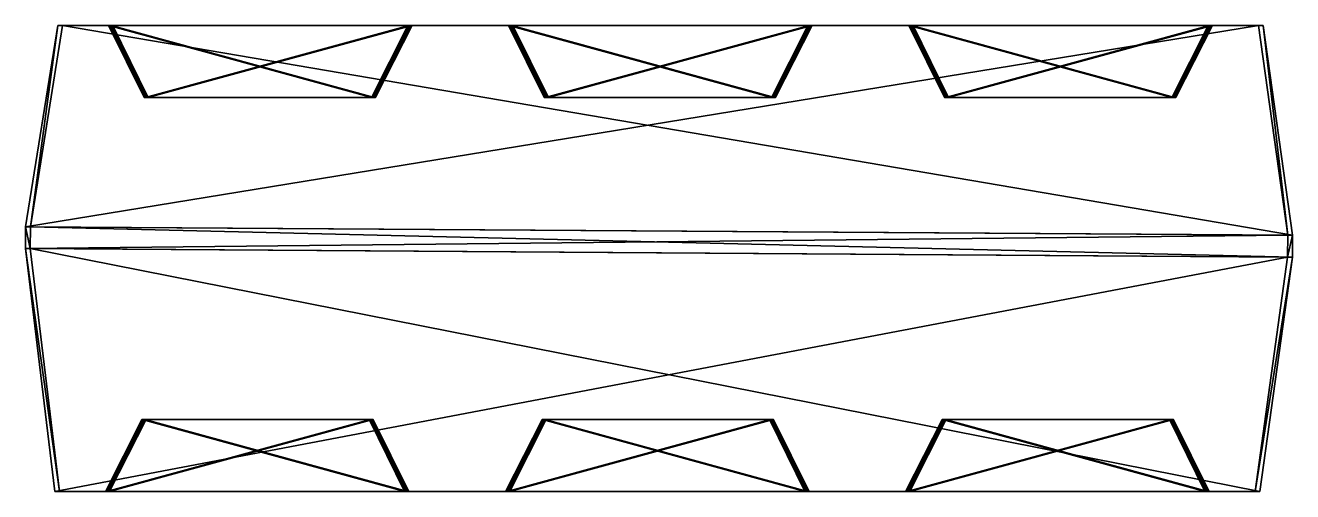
# Model space of a CAD drawing. Extents: x -83 to 84, y 0 to 61.
import ezdxf

# ---------------------------------------------------------------- set-up
doc = ezdxf.new("R2010")
doc.units = 0
doc.layers.add('waffle', color=250, linetype='CONTINUOUS')

msp = doc.modelspace()

# ---------------------------------------------------------------- meshes
at = {"layer": 'waffle'}
mesh = msp.add_polyface(dxfattribs=at)
corners = [(-33.089877, 61.357536, 72.335219), (-79.20919, 61.357536, 78.799871), (-72.538137, 61.357536, 72.180716), (-72.125027, 61.357536, -33.298341), (-72.177079, 61.357536, -20.00798), (-78.589526, 61.357536, -79.418715), (-72.331582, 61.357536, 19.441188), (-72.383634, 61.357536, 32.731549), (-82.841601, 31.991908, -84.012755), (-82.822131, 34.861997, -84.012717), (-83.477652, 34.864221, 83.361297), (-67.424255, 51.883932, -38.026434), (-67.306932, 51.883932, -67.982487), (-37.351569, 51.883932, -67.865164), (-37.882001, 51.883932, 67.569946), (-67.837364, 51.883932, 67.452623), (-67.720041, 51.883932, 37.496571), (-37.675447, 51.883932, 14.830417), (-67.63081, 51.883932, 14.713094), (-67.513487, 51.883932, -15.242958), (-32.935374, 61.357536, 32.886052), (-37.764678, 51.883932, 37.613894), (-32.728819, 61.357536, -19.853477), (-37.558124, 51.883932, -15.125635), (-71.970525, 61.357536, -72.747508), (-32.522265, 61.357536, -72.593005), (-32.883322, 61.357536, 19.595691), (-32.676768, 61.357536, -33.143838), (-37.468892, 51.883932, -37.909111), (-83.497122, 31.994131, 83.361259)]
mesh.append_faces([[corners[k] for k in face] for face in [(0, 1, 2), (3, 4, 5), (4, 6, 1), (6, 7, 1), (7, 2, 1), (8, 9, 10), (11, 12, 13), (14, 15, 16), (17, 18, 19), (20, 21, 16), (6, 18, 17), (4, 19, 18), (22, 23, 19), (3, 5, 24), (9, 5, 1), (24, 5, 25), (7, 6, 26), (3, 27, 22), (3, 11, 28), (24, 12, 11), (25, 13, 12), (2, 15, 14), (7, 16, 15), (4, 1, 5), (8, 10, 29), (11, 13, 28), (14, 16, 21), (17, 19, 23), (20, 16, 7), (6, 17, 26), (4, 18, 6), (22, 19, 4), (9, 1, 10), (7, 26, 20), (3, 22, 4), (3, 28, 27), (24, 11, 3), (25, 12, 24), (2, 14, 0), (7, 15, 2)]])
mesh = msp.add_polyface(dxfattribs=at)
corners = [(-79.20919, 61.357536, 78.799871), (-19.799821, 61.357536, 72.387271), (19.648438, 61.357536, 72.541774), (-19.593267, 61.357536, 19.647742), (-14.892495, 51.883932, 14.919649), (15.062868, 51.883932, 15.036972), (-19.438764, 61.357536, -19.801425), (-14.775172, 51.883932, -15.036403), (-19.386712, 61.357536, -33.091786), (-14.68594, 51.883932, -37.81988), (15.269423, 51.883932, -37.702557), (-19.232209, 61.357536, -72.540954), (-14.568617, 51.883932, -67.775932), (-83.477652, 34.864221, 83.361297), (79.005755, 61.357536, 79.419535), (14.856314, 51.883932, 67.776501), (-15.099049, 51.883932, 67.659178), (-14.981726, 51.883932, 37.703125), (-78.589526, 61.357536, -79.418715), (79.625419, 61.357536, -78.799051), (-32.522265, 61.357536, -72.593005), (-33.089877, 61.357536, 72.335219), (-19.645319, 61.357536, 32.938104), (-32.883322, 61.357536, 19.595691), (-37.675447, 51.883932, 14.830417), (-37.558124, 51.883932, -15.125635), (-32.935374, 61.357536, 32.886052), (-32.676768, 61.357536, -33.143838), (-32.728819, 61.357536, -19.853477), (19.854993, 61.357536, 19.802245), (20.061548, 61.357536, -32.937283), (-37.468892, 51.883932, -37.909111), (-37.351569, 51.883932, -67.865164), (-37.882001, 51.883932, 67.569946), (-37.764678, 51.883932, 37.613894), (19.802941, 61.357536, 33.092606), (20.009496, 61.357536, -19.646922), (20.21605, 61.357536, -72.386451), (83.526766, 33.733516, -83.361196), (-82.822131, 34.861997, -84.012717), (82.871245, 33.73574, 84.012818), (-83.497122, 31.994131, 83.361259)]
mesh.append_faces([[corners[k] for k in face] for face in [(0, 1, 2), (3, 4, 5), (6, 7, 4), (8, 9, 10), (11, 12, 9), (13, 0, 14), (15, 16, 17), (11, 18, 19), (5, 4, 7), (18, 11, 20), (10, 9, 12), (21, 1, 0), (1, 16, 15), (22, 17, 16), (23, 24, 25), (1, 21, 26), (22, 26, 23), (20, 11, 8), (27, 8, 6), (3, 23, 28), (22, 3, 29), (6, 8, 30), (27, 31, 32), (21, 33, 34), (35, 17, 22), (6, 4, 3), (36, 7, 6), (11, 9, 8), (37, 12, 11), (38, 18, 39), (40, 41, 13), (22, 16, 1), (23, 25, 28), (1, 26, 22), (22, 23, 3), (20, 8, 27), (27, 6, 28), (3, 28, 6), (27, 32, 20), (21, 34, 26)]])
mesh = msp.add_polyface(dxfattribs=at)
corners = [(19.648438, 61.357536, 72.541774), (32.938494, 61.357536, 72.593826), (79.005755, 61.357536, 79.419535), (19.802941, 61.357536, 33.092606), (14.973637, 51.883932, 37.820448), (-14.981726, 51.883932, 37.703125), (19.854993, 61.357536, 19.802245), (15.062868, 51.883932, 15.036972), (15.180191, 51.883932, -14.91908), (20.009496, 61.357536, -19.646922), (-14.775172, 51.883932, -15.036403), (20.061548, 61.357536, -32.937283), (15.269423, 51.883932, -37.702557), (15.386746, 51.883932, -67.658609), (83.507296, 30.863426, -83.361234), (83.526766, 33.733516, -83.361196), (-82.822131, 34.861997, -84.012717), (20.21605, 61.357536, -72.386451), (-14.568617, 51.883932, -67.775932), (79.625419, 61.357536, -78.799051), (-78.589526, 61.357536, -79.418715), (33.506106, 61.357536, -72.334399), (38.169698, 51.883932, -67.569377), (38.052375, 51.883932, -37.613325), (82.871245, 33.73574, 84.012818), (82.851775, 30.865649, 84.01278), (-83.497122, 31.994131, 83.361259), (14.856314, 51.883932, 67.776501), (33.092997, 61.357536, 33.144658), (33.299551, 61.357536, -19.59487), (33.145048, 61.357536, 19.854297), (33.351603, 61.357536, -32.885232), (37.756589, 51.883932, 37.90968), (37.639266, 51.883932, 67.865732), (37.963144, 51.883932, -14.829849), (37.845821, 51.883932, 15.126204), (-79.20919, 61.357536, 78.799871), (-19.593267, 61.357536, 19.647742), (-19.386712, 61.357536, -33.091786), (-83.477652, 34.864221, 83.361297), (-19.232209, 61.357536, -72.540954), (-19.799821, 61.357536, 72.387271), (-19.645319, 61.357536, 32.938104), (-19.438764, 61.357536, -19.801425)]
mesh.append_faces([[corners[k] for k in face] for face in [(0, 1, 2), (3, 4, 5), (6, 7, 8), (9, 8, 10), (11, 12, 13), (14, 15, 16), (17, 13, 18), (15, 19, 20), (21, 22, 23), (24, 25, 26), (0, 27, 4), (28, 3, 6), (3, 28, 1), (29, 30, 6), (29, 9, 11), (17, 21, 31), (28, 32, 33), (29, 34, 35), (36, 0, 2), (6, 8, 9), (37, 7, 6), (11, 13, 17), (38, 12, 11), (39, 2, 24), (27, 5, 4), (40, 19, 17), (7, 10, 8), (12, 18, 13), (21, 23, 31), (0, 4, 3), (41, 27, 0), (28, 6, 30), (3, 1, 0), (29, 6, 9), (29, 11, 31), (17, 31, 11), (42, 6, 3), (43, 11, 9), (28, 33, 1), (29, 35, 30)]])
mesh = msp.add_polyface(dxfattribs=at)
corners = [(72.747811, 61.357536, -19.440368), (72.799863, 61.357536, -32.730729), (79.625419, 61.357536, -78.799051), (32.938494, 61.357536, 72.593826), (72.386753, 61.357536, 72.748329), (79.005755, 61.357536, 79.419535), (72.954366, 61.357536, -72.179896), (83.526766, 33.733516, -83.361196), (82.871245, 33.73574, 84.012818), (37.756589, 51.883932, 37.90968), (67.711952, 51.883932, 38.027003), (67.594629, 51.883932, 67.983055), (82.851775, 30.865649, 84.01278), (67.918507, 51.883932, -14.712526), (67.801184, 51.883932, 15.243527), (37.845821, 51.883932, 15.126204), (38.169698, 51.883932, -67.569377), (68.125061, 51.883932, -67.452054), (68.007738, 51.883932, -37.496002), (33.506106, 61.357536, -72.334399), (20.21605, 61.357536, -72.386451), (72.541256, 61.357536, 33.299161), (72.593308, 61.357536, 20.0088), (33.351603, 61.357536, -32.885232), (38.052375, 51.883932, -37.613325), (33.092997, 61.357536, 33.144658), (33.145048, 61.357536, 19.854297), (33.299551, 61.357536, -19.59487), (37.639266, 51.883932, 67.865732), (37.963144, 51.883932, -14.829849)]
mesh.append_faces([[corners[k] for k in face] for face in [(0, 1, 2), (3, 4, 5), (1, 6, 2), (2, 7, 8), (9, 10, 11), (12, 8, 7), (13, 14, 15), (16, 17, 18), (2, 6, 19), (2, 19, 20), (5, 21, 22), (5, 22, 0), (5, 4, 21), (6, 17, 16), (1, 18, 17), (23, 24, 18), (21, 25, 26), (1, 0, 27), (21, 10, 9), (4, 11, 10), (3, 28, 11), (0, 13, 29), (22, 14, 13), (26, 15, 14), (2, 8, 5), (9, 11, 28), (13, 15, 29), (16, 18, 24), (5, 0, 2), (6, 16, 19), (1, 17, 6), (23, 18, 1), (21, 26, 22), (1, 27, 23), (21, 9, 25), (4, 10, 21), (3, 11, 4), (0, 29, 27), (22, 13, 0), (26, 14, 22)]])
mesh = msp.add_polyface(dxfattribs=at)
corners = [(-20.061551, 0, 32.937289), (-15.269426, 9.473604, 37.702562), (14.685937, 9.473604, 37.819885), (-20.0095, 0, 19.646927), (-15.180195, 9.473604, 14.919086), (-15.062872, 9.473604, -15.036967), (-19.854997, 0, -19.80224), (14.892491, 9.473604, -14.919644), (-19.802945, 0, -33.092601), (-14.97364, 9.473604, -37.820443), (-14.856317, 9.473604, -67.776495), (-19.648442, 0, -72.541769), (15.099046, 9.473604, -67.659172), (-33.093001, 0, -33.144653), (-33.145052, 0, -19.854292), (-33.299555, 0, 19.594876), (-33.351607, 0, 32.885237), (-33.50611, 0, 72.334404), (-32.938498, 0, -72.593821), (-79.005759, 0, -79.41953), (19.799818, 0, -72.387266), (-20.216054, 0, 72.386456), (-79.625423, 0, 78.799056), (78.589522, 0, 79.41872), (-38.052378, 9.473604, 37.61333), (-38.169701, 9.473604, 67.569383), (-37.845824, 9.473604, -15.126198), (-37.963147, 9.473604, 14.829854), (-37.639269, 9.473604, -67.865727), (-37.756592, 9.473604, -37.909675), (-15.386749, 9.473604, 67.658614), (79.209186, 0, -78.799866), (-82.841601, 31.991908, -84.012755), (19.43876, 0, 19.80143), (19.645315, 0, -32.938098), (82.851775, 30.865649, 84.01278), (-83.497122, 31.994131, 83.361259), (19.232205, 0, 72.540959), (83.507296, 30.863426, -83.361234), (-82.822131, 34.861997, -84.012717)]
mesh.append_faces([[corners[k] for k in face] for face in [(0, 1, 2), (3, 4, 5), (6, 5, 7), (8, 9, 10), (11, 10, 12), (13, 14, 6), (15, 16, 0), (15, 3, 6), (0, 16, 17), (18, 13, 8), (19, 18, 11), (19, 11, 20), (21, 22, 23), (16, 24, 25), (14, 26, 27), (18, 28, 29), (21, 30, 1), (31, 32, 19), (3, 5, 6), (33, 4, 3), (8, 10, 11), (34, 9, 8), (30, 2, 1), (4, 7, 5), (35, 22, 36), (9, 12, 10), (13, 6, 8), (0, 33, 3), (15, 0, 3), (6, 34, 8), (15, 6, 14), (0, 17, 21), (18, 8, 11), (16, 25, 17), (14, 27, 15), (18, 29, 13), (21, 1, 0), (37, 30, 21), (38, 39, 32)]])
mesh = msp.add_polyface(dxfattribs=at)
corners = [(78.589522, 0, 79.41872), (82.851775, 30.865649, 84.01278), (83.507296, 30.863426, -83.361234), (67.720038, 9.473604, -37.496565), (67.837361, 9.473604, -67.452618), (37.881998, 9.473604, -67.569941), (37.351566, 9.473604, 67.865169), (67.306929, 9.473604, 67.982492), (67.424252, 9.473604, 38.02644), (37.558121, 9.473604, 15.12564), (67.513484, 9.473604, 15.242963), (67.630807, 9.473604, -14.713089), (79.209186, 0, -78.799866), (72.331578, 0, -19.441183), (72.38363, 0, -32.731544), (32.93537, 0, -32.886047), (72.177075, 0, 20.007985), (72.125023, 0, 33.298346), (71.970521, 0, 72.747513), (32.522261, 0, 72.593011), (32.728815, 0, 19.853482), (72.538133, 0, -72.180711), (33.089873, 0, -72.335214), (37.764675, 9.473604, -37.613889), (32.676764, 0, 33.143843), (37.468889, 9.473604, 37.909117), (32.883318, 0, -19.595685), (37.675444, 9.473604, -14.830412), (83.526766, 33.733516, -83.361196)]
mesh.append_faces([[corners[k] for k in face] for face in [(0, 1, 2), (3, 4, 5), (6, 7, 8), (9, 10, 11), (0, 12, 13), (13, 14, 15), (0, 16, 17), (0, 18, 19), (17, 16, 20), (12, 21, 14), (0, 17, 18), (12, 22, 21), (12, 14, 13), (14, 3, 23), (21, 4, 3), (22, 5, 4), (18, 7, 6), (17, 8, 7), (24, 25, 8), (16, 10, 9), (13, 11, 10), (26, 27, 11), (0, 2, 12), (3, 5, 23), (6, 8, 25), (9, 11, 27), (0, 13, 16), (13, 15, 26), (17, 20, 24), (14, 23, 15), (21, 3, 14), (22, 4, 21), (18, 6, 19), (17, 7, 18), (24, 8, 17), (16, 9, 20), (13, 10, 16), (26, 11, 13), (1, 28, 2)]])
mesh = msp.add_polyface(dxfattribs=at)
corners = [(-79.005759, 0, -79.41953), (-82.841601, 31.991908, -84.012755), (-83.497122, 31.994131, 83.361259), (-38.052378, 9.473604, 37.61333), (-68.007741, 9.473604, 37.496007), (-68.125064, 9.473604, 67.45206), (-67.801187, 9.473604, -15.243521), (-67.91851, 9.473604, 14.712531), (-37.963147, 9.473604, 14.829854), (-37.639269, 9.473604, -67.865727), (-67.594632, 9.473604, -67.98305), (-67.711955, 9.473604, -38.026998), (-72.799867, 0, 32.730734), (-33.351607, 0, 32.885237), (-33.299555, 0, 19.594876), (-79.625423, 0, 78.799056), (-72.747815, 0, 19.440373), (-20.216054, 0, 72.386456), (-33.50611, 0, 72.334404), (-72.593312, 0, -20.008795), (-33.145052, 0, -19.854292), (-33.093001, 0, -33.144653), (-72.54126, 0, -33.299156), (-72.386757, 0, -72.748323), (-32.938498, 0, -72.593821), (-72.95437, 0, 72.179901), (-38.169701, 9.473604, 67.569383), (-37.845824, 9.473604, -15.126198), (-37.756592, 9.473604, -37.909675)]
mesh.append_faces([[corners[k] for k in face] for face in [(0, 1, 2), (3, 4, 5), (6, 7, 8), (9, 10, 11), (12, 13, 14), (0, 15, 16), (15, 17, 18), (15, 12, 16), (19, 20, 21), (0, 22, 23), (0, 23, 24), (0, 19, 22), (15, 18, 25), (15, 25, 12), (12, 4, 3), (25, 5, 4), (18, 26, 5), (19, 6, 27), (16, 7, 6), (14, 8, 7), (23, 10, 9), (22, 11, 10), (21, 28, 11), (0, 2, 15), (3, 5, 26), (6, 8, 27), (9, 11, 28), (12, 14, 16), (0, 16, 19), (19, 21, 22), (12, 3, 13), (25, 4, 12), (18, 5, 25), (19, 27, 20), (16, 6, 19), (14, 7, 16), (23, 9, 24), (22, 10, 23), (21, 11, 22)]])
mesh = msp.add_polyface(dxfattribs=at)
corners = [(79.209186, 0, -78.799866), (83.507296, 30.863426, -83.361234), (-82.841601, 31.991908, -84.012755), (19.43876, 0, 19.80143), (14.775168, 9.473604, 15.036409), (-15.180195, 9.473604, 14.919086), (19.593263, 0, -19.647737), (14.892491, 9.473604, -14.919644), (19.645315, 0, -32.938098), (14.981723, 9.473604, -37.70312), (-14.97364, 9.473604, -37.820443), (19.799818, 0, -72.387266), (15.099046, 9.473604, -67.659172), (-15.386749, 9.473604, 67.658614), (14.568614, 9.473604, 67.775937), (14.685937, 9.473604, 37.819885), (82.851775, 30.865649, 84.01278), (78.589522, 0, 79.41872), (-79.625423, 0, 78.799056), (-20.061551, 0, 32.937289), (19.386708, 0, 33.091791), (-19.854997, 0, -19.80224), (32.522261, 0, 72.593011), (19.232205, 0, 72.540959), (32.883318, 0, -19.595685), (32.93537, 0, -32.886047), (32.676764, 0, 33.143843), (33.089873, 0, -72.335214), (32.728815, 0, 19.853482), (37.764675, 9.473604, -37.613889), (37.881998, 9.473604, -67.569941), (37.351566, 9.473604, 67.865169), (37.468889, 9.473604, 37.909117), (37.558121, 9.473604, 15.12564), (37.675444, 9.473604, -14.830412), (-19.648442, 0, -72.541769), (-79.005759, 0, -79.41953), (-20.216054, 0, 72.386456)]
mesh.append_faces([[corners[k] for k in face] for face in [(0, 1, 2), (3, 4, 5), (6, 7, 4), (8, 9, 10), (11, 12, 9), (13, 14, 15), (5, 4, 7), (16, 17, 18), (10, 9, 12), (19, 20, 3), (21, 6, 8), (17, 22, 23), (24, 25, 8), (23, 22, 26), (0, 11, 27), (28, 24, 6), (26, 28, 3), (27, 11, 8), (25, 29, 30), (22, 31, 32), (28, 33, 34), (23, 14, 13), (20, 15, 14), (19, 15, 20), (6, 4, 3), (21, 7, 6), (11, 9, 8), (35, 12, 11), (24, 8, 6), (36, 11, 0), (23, 26, 20), (37, 17, 23), (28, 6, 3), (26, 3, 20), (27, 8, 25), (25, 30, 27), (22, 32, 26), (28, 34, 24), (20, 14, 23)]])

doc.saveas('drawing.dxf')
